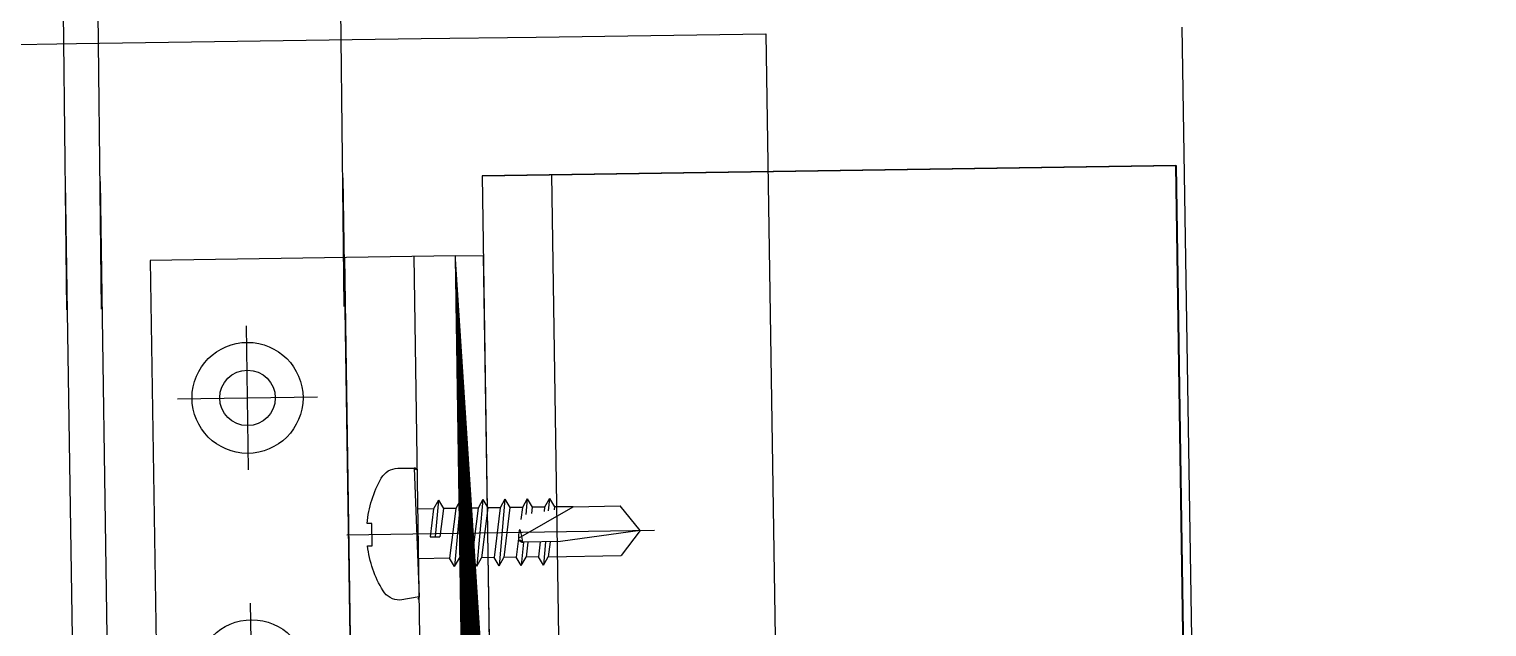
# Model space of a CAD drawing. Header units: inches. Extents: x 0 to 1813292486, y 0 to 3473589894.
# Drawn here: x 600606834.6 to 600606939.6, y 3473200631.6 to 3473200674.7 of the extents above; entities that cross this region are included whole.
import ezdxf

# ---------------------------------------------------------------- set-up
doc = ezdxf.new("R2010")
doc.units = ezdxf.units.IN
doc.header["$LTSCALE"] = 1000
doc.header["$MEASUREMENT"] = 0
for name, pattern in [('AX-MALL-WALL-P02-QT$0$CENTER', [2, 1.25, -0.25, 0.25, -0.25]), ('AX-MALL-WALL-P02-QT$0$DASHED', [0.75, 0.5, -0.25]), ('AX-MALL-WALL-P02-QT$0$HIDDEN', [0.375, 0.25, -0.125]), ('AX-MALL-WALL-P02-QT$0$HIDDENX2', [0.75, 0.5, -0.25])]:
    doc.linetypes.add(name, pattern=pattern)
for name, color, linetype in [('A-Anno-Note', 241, 'Continuous'), ('AX-MALL-P02-200$0$A-Anno-Note', 241, 'Continuous'), ('AX-MALL-WALL-P02$0$A-Anno-Note', 241, 'Continuous'), ('AX-MALL-WALL-P02-QT$0$A-Anno-Note', 241, 'Continuous'), ('AX-MALL-WALL-P02-QT$0$A-Curt', 151, 'Continuous'), ('AX-MALL-WALL-P02-QT$0$A-Detl-Fine', 152, 'Continuous'), ('AX-MALL-WALL-P02-QT$0$A-Detl-Patt', 8, 'Continuous'), ('AX-MALL-WALL-P02-QT$0$A-Detl-Thin', 131, 'Continuous'), ('AX-MALL-WALL-P02-QT$0$AP', 3, 'Continuous'), ('AX-MALL-WALL-P02-QT$0$C18', 4, 'AX-MALL-WALL-P02-QT$0$CENTER'), ('AX-MALL-WALL-P02-QT$0$DASH', 8, 'AX-MALL-WALL-P02-QT$0$DASHED'), ('AX-MALL-WALL-P02-QT$0$L18', 6, 'Continuous'), ('AX-MALL-WALL-P02-QT$0$PJ', 96, 'Continuous'), ('AX-MALL-WALL-P02-QT$0$STSF', 2, 'Continuous'), ('AX-MALL-WALL-P02-QT$0$tc', 4, 'Continuous'), ('AX-MALL-WALL-P02-QT$0$WZ', 2, 'Continuous'), ('AX-MALL-WALL-P02-QT$0$XX', 6, 'AX-MALL-WALL-P02-QT$0$HIDDEN'), ('AX-MALL-WALL-P02-QT$0$zx', 1, 'AX-MALL-WALL-P02-QT$0$CENTER'), ('AX-MALL-WALL-P02-QT$0$尺寸标注', 8, 'Continuous')]:
    doc.layers.add(name, color=color, linetype=linetype)

# ---------------------------------------------------------------- blocks, each defined once
blk = doc.blocks.new('AX-MALL-WALL-P02-QT$0$tj')
at = {"layer": 'AX-MALL-WALL-P02-QT$0$A-Detl-Patt'}
h = blk.add_hatch(dxfattribs=at)
h.set_pattern_fill('STEEL', color=256, scale=100.0000000000001, angle=50.43183869082386)
h.set_pattern_definition([(75.00000000004839, (-14278.19445574284, 156289.8254051208), (-153.3407249234246, 41.08752340989569), []), (75.00000000004839, (-14317.88195610046, 156358.5661673546), (-153.3407249234246, 41.08752340989569), [])])
edge = h.paths.add_edge_path()
edge.add_line((88101.273016572, 47666.64152574539), (87883.93542659283, 47459.84604215622))
edge.add_line((87883.93542659283, 47459.84604215622), (91571.54751467705, 43584.64122533798))
edge.add_arc((262949.389629302, 558937.705083496), 543101.4133620498, 251.6057364187558, 260.0288666978238)
edge.add_arc((172180.8466627672, -2862.146247219684), 27099.9982179492, 64.7128659603706, 96.9316049602786, ccw=False)
edge.add_arc((262948.9730309481, 558936.3205539446), 543099.9677998082, 261.6155114784545, 271.7251478115656)
edge.add_line((279298.9759148359, 16082.51663446426), (279298.9759315252, 16382.65274763107))
edge.add_arc((262948.9742454757, 558936.3204835369), 542799.9676941936, 261.62020364125146, 271.7261014454634, ccw=False)
edge.add_arc((172180.8456921196, -2862.14609140989), 27400.00151046549, 64.80631838577902, 96.83815911678944)
edge.add_arc((262949.394896181, 558937.7037490648), 542801.4137571028, 251.6136389015772, 260.02417327084333, ccw=False)
edge.add_line((91737.26096642017, 43845.69257831573), (88101.273016572, 47666.64152574539))
blk.add_lwpolyline([(88103.03003954887, 47737.33037519455), (87813.24658572674, 47461.60306501389), (91543.92713344097, 43541.13421487808, 0.03677856867194786), (168908.9495433569, 23989.2463850975, -0.1416543586965341), (183742.0972260237, 21592.70785188675, 0.04416604653312874), (279348.9759123325, 16034.00206041336), (279348.9759345055, 16434.18465709686, -0.04414427716130016), (183859.0483468771, 21979.79425859451, 0.1405450684183163), (168919.8474783897, 24393.46752309799, -0.03670519880877311), (91764.87840116024, 43889.20268630981), (88103.03007543087, 47737.33033752441)], format="xyb", dxfattribs=at)
blk.add_lwpolyline([(88101.273016572, 47666.64152574539), (87883.93542659283, 47459.84604215622), (91571.54751467705, 43584.64122533798, 0.0367693963449814), (168910.2986617088, 24039.77597379684, -0.1415142461245126), (183756.7420067787, 21641.08926153183, 0.04414024362697595), (279298.9759148359, 16082.51663446426), (279298.9759315252, 16382.65274763107, -0.04412389944666065), (183844.4648458958, 21931.40288829803, 0.1406825130026793), (168918.4574091434, 24342.94360637665, -0.03671436212623864), (91737.26096642017, 43845.69257831573)], format="xyb", close=True, dxfattribs=at)
blk = doc.blocks.new('AX-MALL-WALL-P02-QT$0$jjzx2')
at = {"layer": 'AX-MALL-WALL-P02-QT$0$A-Detl-Fine'}
for points in [[(285028.9082838297, -137297.1113276482), (285032.8237706423, -137547.0806932449), (286232.9202541113, -137528.4052009583), (286229.0303106308, -137278.4354658127)], [(285058.9046036005, -137296.6414690018), (285062.3502804041, -137516.6175789833), (286202.4570924044, -137498.8756256104), (286199.0339429379, -137278.9022598267)]]:
    blk.add_lwpolyline(points, dxfattribs=at)
blk = doc.blocks.new('AX-MALL-WALL-P02-QT$0$A$C063F76F4')
at = {"layer": 'AX-MALL-WALL-P02-QT$0$AP'}
for points in [[(50.00000000186265, -14.98942399024963), (50.00000000186265, 43.00002203695476), (30.00000000186265, 43.00002203695476)], [(30.00000000186265, -14.98942399024963), (30.00000000186265, 43.00002203695476)], [(47.50000000186265, -14.98942399024963), (47.50000000186265, 40.50002203695476), (30.00000000186265, 40.50002203695476)]]:
    blk.add_lwpolyline(points, dxfattribs=at)
blk = doc.blocks.new('AX-MALL-WALL-P02-QT$0$A$C72905B8B')
at = {"color": 6, "ltscale": 10}
blk.add_blockref('AX-MALL-WALL-P02-QT$0$A$C063F76F4', (162.2869235184044, -5), dxfattribs=at)
blk = doc.blocks.new('*U198')
at = {"layer": 'AX-MALL-WALL-P02-QT$0$C18', "color": 1, "ltscale": 2}
blk.add_line((0, 5.142561988594025), (0, -17.03404386090006), dxfattribs=at)
at = {"layer": 'AX-MALL-WALL-P02-QT$0$L18', "color": 4}
for p, q in [((-1.790000000000873, -1.147816335795142), (-1.790000000000873, 0)), ((1.790000000000873, -2.247816335793686), (1.790000000000873, 0)), ((-1.790000000000873, -1.147816335795142), (0.2342809638412291, -0.8650955307894037)), ((0.2342809638412291, -0.8650955307894037), (0.2342809638412291, -1.56946285919912)), ((-2.399999999999636, -1.5), (-1.790000000000873, -1.147816335795142)), ((-2.399999999999636, -1.5), (0.2342809638412291, -1.225595732932561)), ((-2.399999999999636, -1.5), (-1.790000000000873, -1.852183664204858)), ((-1.790000000000873, -1.852183664204858), (0.2342809638412291, -1.56946285919912)), ((-1.790000000000873, -2.747816335793686), (-1.790000000000873, -1.852183664204858)), ((-2.399999999999636, -3.100000000000364), (2.399999999999636, -2.600000000000364)), ((-2.399999999999636, -3.100000000000364), (-1.790000000000873, -2.747816335793686)), ((-2.399999999999636, -3.100000000000364), (-1.790000000000873, -3.452183664205222)), ((-1.790000000000873, -2.747816335793686), (1.790000000000873, -2.247816335793686)), ((-1.790000000000873, -3.452183664205222), (1.790000000000873, -2.952183664205222)), ((2.399999999999636, -2.600000000000364), (1.790000000000873, -2.247816335793686)), ((2.399999999999636, -2.600000000000364), (1.790000000000873, -2.952183664205222)), ((1.790000000000873, -3.84781633579405), (1.790000000000873, -2.952183664205222)), ((-2.399999999999636, -4.700000000000728), (2.399999999999636, -4.200000000000728)), ((-1.790000000000873, -4.34781633579405), (-1.790000000000873, -3.452183664205222)), ((-1.790000000000873, -4.34781633579405), (1.790000000000873, -3.84781633579405)), ((2.399999999999636, -4.200000000000728), (1.790000000000873, -3.84781633579405)), ((2.399999999999636, -4.200000000000728), (1.790000000000873, -4.552183664205586)), ((-2.399999999999636, -4.700000000000728), (-1.790000000000873, -4.34781633579405)), ((-2.399999999999636, -4.700000000000728), (-1.790000000000873, -5.052183664205586)), ((-1.790000000000873, -5.052183664205586), (1.790000000000873, -4.552183664205586)), ((-1.790000000000873, -5.947816335794414), (-1.790000000000873, -5.052183664205586)), ((1.790000000000873, -5.447816335794414), (1.790000000000873, -4.552183664205586)), ((-2.399999999999636, -6.299999999999272), (2.399999999999636, -5.799999999999272)), ((-2.399999999999636, -6.299999999999272), (-1.790000000000873, -5.947816335794414)), ((-2.399999999999636, -6.299999999999272), (-1.790000000000873, -6.65218366420595)), ((-1.790000000000873, -5.947816335794414), (1.790000000000873, -5.447816335794414)), ((-1.790000000000873, -6.65218366420595), (1.790000000000873, -6.15218366420595)), ((2.399999999999636, -5.799999999999272), (1.790000000000873, -5.447816335794414)), ((2.399999999999636, -5.799999999999272), (1.790000000000873, -6.15218366420595)), ((1.790000000000873, -7.047816335794778), (1.790000000000873, -6.15218366420595)), ((-1.790000000000873, -7.547816335794778), (-1.790000000000873, -6.65218366420595)), ((0.4333070988686814, -7.237298584555901), (1.790000000000873, -7.047816335794778)), ((2.399999999999636, -7.399999999999636), (1.790000000000873, -7.047816335794778)), ((-2.399999999999636, -7.899999999999636), (-1.790000000000873, -7.547816335794778)), ((-2.399999999999636, -7.899999999999636), (-1.273355612604064, -7.78264120964559)), ((-2.399999999999636, -7.899999999999636), (-1.790000000000873, -8.252183664206314)), ((-1.790000000000873, -7.547816335794778), (-0.9175382126813929, -7.425964130861757)), ((-1.790000000000873, -8.252183664206314), (-1.334698446698894, -8.188594061788535)), ((-1.790000000000873, -9.147816335795142), (-1.790000000000873, -8.252183664206314)), ((0.7141825614198751, -7.575605983185596), (2.399999999999636, -7.399999999999636)), ((0.7141825614198751, -7.90243749641013), (1.790000000000873, -7.752183664206314)), ((2.399999999999636, -7.399999999999636), (1.790000000000873, -7.752183664206314)), ((1.790000000000873, -8.647816335795142), (1.790000000000873, -7.752183664206314)), ((-2.399999999999636, -9.5), (-1.790000000000873, -9.147816335795142)), ((-2.399999999999636, -9.5), (-1.518995326587174, -9.408228679852982)), ((-1.790000000000873, -9.147816335795142), (-1.472953762578982, -9.103536135036848)), ((0.7141825614198751, -8.798070167998958), (1.790000000000873, -8.647816335795142)), ((0.7141825614198751, -9.17560598318596), (2.399999999999636, -9)), ((0.7141825614198751, -9.502437496410494), (1.790000000000873, -9.352183664204858)), ((2.399999999999636, -9), (1.790000000000873, -8.647816335795142)), ((2.399999999999636, -9), (1.790000000000873, -9.352183664204858)), ((1.790000000000873, -9.352183664204858), (1.790000000000873, -14.60000000000036)), ((-2.399999999999636, -9.5), (-1.790000000000873, -9.852183664204858)), ((-1.790000000000873, -9.852183664204858), (-1.581684194792615, -9.823089278002954)), ((-1.790000000000873, -11.20167565273914), (-1.790000000000873, -9.852183664204858)), ((-1.790000000000873, -11.20167565273914), (-1.790000000000873, -14.60000000000036)), ((0, -16), (-1.790000000000873, -14.60000000000036)), ((0, -16), (1.790000000000873, -14.60000000000036))]:
    blk.add_line(p, q, dxfattribs=at)
blk.add_lwpolyline([(4.549999999999272, 0, 0.414213562373095), (4.75, 0.2000000000007276), (4.75, 1.39147638815848, 0.2654033233867933), (4.06568705400241, 2.589861303315047, 0.108659312189883), (0.7999999999992724, 3.659899496853541), (0.7999999999992724, 3.315608971053734), (-0.7999999999992724, 3.315608971053734), (-0.7999999999992724, 3.659899496853541, 0.1086593121898847), (-4.06568705400241, 2.589861303315047, 0.2654033233867933), (-4.75, 1.39147638815848), (-4.75, 0.2000000000007276, 0.414213562373095), (-4.549999999999272, 0)], format="xyb", close=True, dxfattribs=at)
blk.add_lwpolyline([(0, -16), (0.7141825614198751, -10.25704931750261), (0.7141825614198751, -7.536688384094305, 0.4176573264866609), (0.4106596181591158, -7.236709070022698, 0.08336651052848376), (-1.234698998669046, -7.526820576113096), (-1.790000000000873, -11.20167565273914)], format="xyb", dxfattribs=at)
blk = doc.blocks.new('AX-MALL-WALL-P02-QT$0$盘头自钻自攻钉ST4-8')
at = {"layer": 'AX-MALL-WALL-P02-QT$0$尺寸标注'}
blk.add_blockref('*U198', (0, 0), dxfattribs=at)
blk = doc.blocks.new('AX-MALL-WALL-P02-QT$0$A$C61293B14')
at = {"layer": 'AX-MALL-WALL-P02-QT$0$tc'}
for radius in [4, 2]:
    blk.add_circle((0, 0), radius, dxfattribs=at)
at = {"layer": 'AX-MALL-WALL-P02-QT$0$zx'}
for p, q in [((0, 5.036975615854317), (0, -5.036975615847041)), ((-5.199824257346336, 0), (5.199824257317232, 0))]:
    blk.add_line(p, q, dxfattribs=at)
blk = doc.blocks.new('AX-MALL-WALL-P02-QT$0$A$C41DD6A87')
at = {"layer": 'AX-MALL-WALL-P02-QT$0$tc'}
h = blk.add_hatch(dxfattribs=at)
h.set_pattern_fill('ANSI31', color=256, scale=0.5, angle=-90.00000000000001, style=0)
h.set_pattern_definition([(225.0000000000001, (28362.68611018802, -179426.704915055), (-1.122532015133644, 1.122532015133644), [])])
h.paths.add_polyline_path([(40, 20), (0, 20), (0, 22), (40, 22)])
at = {"layer": 'AX-MALL-WALL-P02-QT$0$PJ'}
for points in [[(40, 20), (0, 20), (0, 22), (40, 22)], [(40, 20), (0, 20), (0, -2.00031700823456), (40, -2.00031700823456)]]:
    blk.add_lwpolyline(points, close=True, dxfattribs=at)
at = {"layer": 'AX-MALL-WALL-P02-QT$0$XX'}
for p, q in [((0, 17), (40, 17)), ((0, 11.99968299176544), (40, 11.99968299176544))]:
    blk.add_line(p, q, dxfattribs=at)
at = {"layer": 'AX-MALL-WALL-P02-QT$0$tc', "rotation": 180}
for p in [(10.00773325189948, 4.856510433368385), (30.00773325189948, 4.856510433368385)]:
    blk.add_blockref('AX-MALL-WALL-P02-QT$0$A$C61293B14', p, dxfattribs=at)
at = {"layer": 'AX-MALL-WALL-P02-QT$0$WZ', "extrusion": (1.112429078900672e-34, 1.017801628166565e-23, -1), "zscale": -1, "rotation": 180}
blk.add_blockref('AX-MALL-WALL-P02-QT$0$盘头自钻自攻钉ST4-8', (-20, 17), dxfattribs=at)
blk = doc.blocks.new('AX-MALL-WALL-P02-QT$0$A$C715D18B8')
at = {"layer": 'AX-MALL-WALL-P02-QT$0$tc'}
h = blk.add_hatch(dxfattribs=at)
h.set_pattern_fill('ANSI31', color=256, scale=0.5, angle=-180, style=0)
h.set_pattern_definition([(225, (28362.68611018802, -179426.704915055), (-1.122532015133644, 1.122532015133644), [])])
h.paths.add_polyline_path([(40, 20), (0, 20), (0, 22), (40, 22)])
at = {"layer": 'AX-MALL-WALL-P02-QT$0$PJ'}
blk.add_line((0, 17), (40, 17), dxfattribs=at)
blk.add_lwpolyline([(40, 20), (0, 20), (0, 22), (40, 22)], close=True, dxfattribs=at)
blk.add_lwpolyline([(40, 12.49968299269676), (40, 20), (0, 20), (0, 12.49968299269676)], dxfattribs=at)
at = {"layer": 'AX-MALL-WALL-P02-QT$0$XX'}
blk.add_line((0, 11.99968299269676), (40, 11.99968299269676), dxfattribs=at)
blk.add_lwpolyline([(40, 12.49968299269676), (40, -2.000317007303238), (0, -2.000317007303238), (0, 12.49968299269676)], dxfattribs=at)
at = {"layer": 'AX-MALL-WALL-P02-QT$0$tc', "rotation": 180}
for p in [(10.00773325189948, 4.856510434299707), (30.00773325189948, 4.856510434299707)]:
    blk.add_blockref('AX-MALL-WALL-P02-QT$0$A$C61293B14', p, dxfattribs=at)
at = {"layer": 'AX-MALL-WALL-P02-QT$0$WZ', "extrusion": (1.112470375349305e-34, 1.017801628166565e-23, -1), "zscale": -1, "rotation": 180}
blk.add_blockref('AX-MALL-WALL-P02-QT$0$盘头自钻自攻钉ST4-8', (-20, 17), dxfattribs=at)
blk = doc.blocks.new('AX-MALL-WALL-P02-QT$0$A$C4D6066B9')
at = {"rotation": 180}
for name, p in [('AX-MALL-WALL-P02-QT$0$A$C715D18B8', (0, 22)), ('AX-MALL-WALL-P02-QT$0$A$C41DD6A87', (50, 22))]:
    blk.add_blockref(name, p, dxfattribs=at)
blk = doc.blocks.new('AX-MALL-WALL-P02-QT$0$1300C')
at = {"layer": 'AX-MALL-WALL-P02-QT$0$AP'}
for p, q in [((0, 0), (-81.54232816956937, -278.2714458499104)), ((2.398949032649398, -0.7033988162875175), (-78.43980108574033, -276.5749688167125)), ((19.19151988439262, -5.6271693110466), (-56.72205874510109, -264.6996450666338))]:
    blk.add_line(p, q, dxfattribs=at)
at = {"layer": 'AX-MALL-WALL-P02-QT$0$DASH', "color": 8, "linetype": 'AX-MALL-WALL-P02-QT$0$HIDDENX2', "ltscale": 20}
for points in [[(33.62879383563995, -9.864245422184467), (-2.912579452618957, -134.5751748755574)], [(-2.893195632845163, -134.5390447936952), (33.64848397113383, -9.870345188304782)]]:
    blk.add_lwpolyline(points, dxfattribs=at)
at = {"layer": 'AX-MALL-WALL-P02-QT$0$STSF'}
for points in [[(-7.710844999179244, -133.1692418660969), (40.27181056328118, -147.2285719998181), (76.81187689863145, -22.52210304141045), (28.83052828721702, -8.458312405273318), (-7.710844999179244, -133.1692418660969)], [(-7.691198751330376, -133.1322163548321), (28.85035013779998, -8.46396273933351), (76.83168873563409, -22.52778673358262), (40.28883247636259, -147.2005007266998)]]:
    blk.add_lwpolyline(points, dxfattribs=at)
at = {"layer": 'AX-MALL-WALL-P02-QT$0$tc', "rotation": 73.67855187618173}
blk.add_blockref('AX-MALL-WALL-P02-QT$0$A$C4D6066B9', (13.15613338537514, -61.95297287032008), dxfattribs=at)
blk = doc.blocks.new('AX-MALL-WALL-P02-QT$0$mqst2')
at = {"color": 6, "rotation": 17.19200300380018}
blk.add_blockref('AX-MALL-WALL-P02-QT$0$1300C', (393247.144616127, -46610.37026977539), dxfattribs=at)
at = {"color": 6, "ltscale": 10, "xscale": -1, "rotation": 0.6468824656620558}
blk.add_blockref('AX-MALL-WALL-P02-QT$0$A$C72905B8B', (393459.2963445187, -46597.19784498215), dxfattribs=at)
blk = doc.blocks.new('AX-MALL-WALL-P02-QT')
at = {"layer": 'AX-MALL-WALL-P02-QT$0$A-Curt'}
blk.add_arc((600585645.7321043, 3473560475.295887), 539999.979057957, 250.1710639211319, 250.3959801719991, dxfattribs=at)
at = {"layer": 'AX-MALL-WALL-P02-QT$0$A-Anno-Note'}
for name, p, rotation in [('AX-MALL-WALL-P02-QT$0$mqst2', (600052179.2710491, 3473232742.396311), 339.5681613092181), ('AX-MALL-WALL-P02-QT$0$jjzx2', (600185298.4270658, 3473279938.045597), 339.5681613092246)]:
    blk.add_blockref(name, p, dxfattribs=dict(at, rotation=rotation))
at = {"layer": 'AX-MALL-WALL-P02-QT$0$A-Detl-Thin', "rotation": 339.5681613091762}
blk.add_blockref('AX-MALL-WALL-P02-QT$0$tj', (600144118.6961328, 3473128496.287411), dxfattribs=at)
blk = doc.blocks.new('AX-MALL-WALL-P02')
at = {"layer": 'AX-MALL-WALL-P02$0$A-Anno-Note'}
blk.add_blockref('AX-MALL-WALL-P02-QT', (0, 0), dxfattribs=at)
blk = doc.blocks.new('AX-MALL-P02-200')
at = {"layer": 'AX-MALL-P02-200$0$A-Anno-Note'}
blk.add_blockref('AX-MALL-WALL-P02', (0, 0), dxfattribs=at)

msp = doc.modelspace()

# ---------------------------------------------------------------- block references
at = {"layer": 'A-Anno-Note', "rotation": 20.43183869077545}
msp.add_blockref('AX-MALL-P02-200', (1250392458.527329, 9048125.682563305), dxfattribs=at)

doc.saveas('drawing.dxf')
